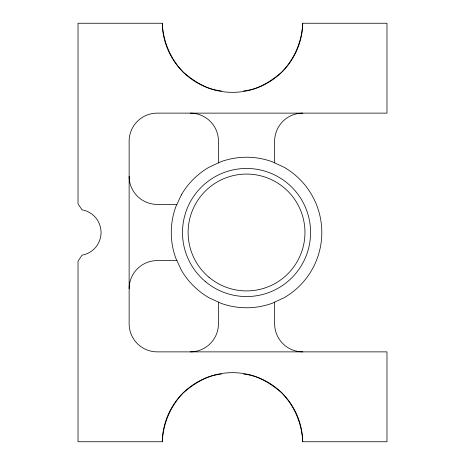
<?xml version="1.0" encoding="UTF-8"?>
<svg xmlns="http://www.w3.org/2000/svg" width="465" height="465" viewBox="0 0 465 465"><rect width="100%" height="100%" fill="white"/><g stroke="black" fill="none" stroke-linecap="round" stroke-linejoin="round"><path stroke-width="0.7" d="M162.279 441.75A70.227 70.227 0 0 1 232.5 372.657A70.227 70.227 0 0 1 302.721 441.75L386.979 441.75L386.979 351.871L157.228 351.871A28.086 28.086 0 0 1 129.136 323.785L129.136 141.215A28.086 28.086 0 0 1 157.228 113.129L386.979 113.129L386.979 23.25L302.721 23.25A70.227 70.227 0 0 1 232.5 92.343A70.227 70.227 0 0 1 162.279 23.25L78.021 23.25L78.021 203.85L82.02 209.82A23.029 23.029 0 0 1 82.02 255.18L78.021 261.15L78.021 441.75L162.279 441.75C163.105 423.429 170.545 406.061 183.245 392.826C194.091 383.637 206.832 375.395 221.317 374.11M302.721 23.25C301.895 41.571 294.455 58.939 281.755 72.174C270.909 81.363 258.168 89.606 243.683 90.89M176.903 204.414L157.228 204.414A28.086 28.086 0 0 1 129.136 176.328M176.903 260.586L157.228 260.586A28.086 28.086 0 0 0 129.136 288.672M221.317 90.89C206.832 89.606 194.091 81.363 183.245 72.174C170.545 58.939 163.105 41.571 162.279 23.25M243.683 374.11C258.168 375.395 270.909 383.637 281.755 392.826C294.455 406.061 301.895 423.429 302.721 441.75M274.629 162.86L274.629 141.215A28.086 28.086 0 0 1 302.721 113.129M274.629 302.14L274.629 323.785A28.086 28.086 0 0 0 302.721 351.871M218.457 162.86L218.457 141.215A28.086 28.086 0 0 0 190.371 113.129M218.457 302.14L218.457 323.785A28.086 28.086 0 0 1 190.371 351.871M181.356 194.864L175.811 206.756A75.272 75.272 0 0 0 175.811 258.244L181.356 270.136A75.272 75.272 0 0 0 208.907 297.687L220.799 303.232A75.272 75.272 0 0 0 272.287 303.232L284.179 297.687A75.272 75.272 0 0 0 284.179 167.313L272.287 161.768A75.272 75.272 0 0 0 220.799 161.768L208.907 167.313A75.272 75.272 0 0 0 181.356 194.864M208.988 277.256A58.421 58.421 0 0 0 304.075 242.643A58.421 58.421 0 0 0 226.56 177.601A58.421 58.421 0 0 0 208.988 277.256M205.379 281.558A64.036 64.036 0 0 0 309.609 243.619A64.036 64.036 0 0 0 224.642 172.323A64.036 64.036 0 0 0 205.379 281.558"/></g></svg>
